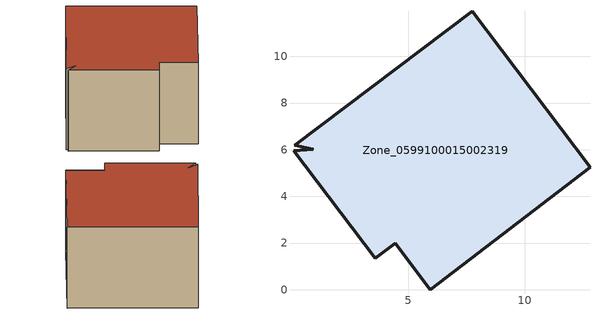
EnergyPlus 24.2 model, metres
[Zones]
Zone_0599100015002319
 floor ground (C_G): 5.95,0 4.44,1.99 3.58,1.34 0.08,5.97 0.92,6.01 0.14,6.18 7.74,11.94 12.79,5.25 z2.72
 wall outside (C_F): 4.44,1.99 5.95,0 12.79,5.25 7.74,11.94 0.14,6.18 0.92,6.01 0.08,5.97 3.58,1.34 4.44,1.99 z2.72:8.41
 roof outside (C_R): 0.08,5.97 3.58,1.34 4.44,1.99 5.95,0 12.79,5.25 7.74,11.94 0.14,6.18 0.92,6.01 z8.41
[BUILDING]
Pand.0599100015002319: North Axis=0; Terrain=City; Loads Convergence Tolerance Value=0.04; Temperature Convergence Tolerance Value=0.4; Solar Distribution=FullExterior; Maximum Number of Warmup Days=25; Minimum Number of Warmup Days=1
[Site:Location]
Rotterdam.The.Hague.AP_ZH_NLD Design_Conditions: Latitude=51.96; Longitude=4.45; Time Zone=1; Elevation=-4.5
[SITE:GROUNDTEMPERATURE:BUILDINGSURFACE]
18, 18, 18, 18, 18, 18, 18, 18, 18, 18, 18, 18
[MATERIAL] Thermal Absorptance=0.9; Solar Absorptance=0.7; Visible Absorptance=0.7
Name | Roughness | Thickness | Conductivity | Density | Specific Heat
G.D.1965 | MediumSmooth | 0.15 | 1 | 540 | 1210
F.D.1965 | Rough | 0.3 | 0.857143 | 1920 | 840
R.D.1965 | MediumRough | 0.2 | 0.08 | 1500 | 1000
[CONSTRUCTION]
C_G: G.D.1965
C_F: F.D.1965
C_R: R.D.1965
[ZONE]
Zone_0599100015002319: Type=1; Multiplier=1; Ceiling Height=Autocalculate; Volume=Autocalculate; Floor Area=autocalculate; Part of Total Floor Area=Yes
[ZONEINFILTRATION:DESIGNFLOWRATE]
Infil_Zone_0599100015002319: Zone or ZoneList or Space or SpaceList=Zone_0599100015002319; Schedule=AlwaysOn; Design Flow Rate Calculation Method=Flow/Area; Flow Rate per Floor Area=0.0042; Constant Term Coefficient=1; Temperature Term Coefficient=0; Velocity Term Coefficient=0; Velocity Squared Term Coefficient=0
[HVACTEMPLATE:ZONE:IDEALLOADSAIRSYSTEM]
Zone_0599100015002319: Maximum Heating Supply Air Temperature=50; Minimum Cooling Supply Air Temperature=13; Maximum Heating Supply Air Humidity Ratio=0.0156; Minimum Cooling Supply Air Humidity Ratio=0.0077; Heating Limit=NoLimit; Cooling Limit=NoLimit; Dehumidification Control Type=ConstantSensibleHeatRatio; Cooling Sensible Heat Ratio=0.7; Dehumidification Setpoint=60; Humidification Control Type=None; Humidification Setpoint=30; Outdoor Air Method=None; Outdoor Air Flow Rate per Person=0.00944; Outdoor Air Flow Rate per Zone Floor Area=0; Outdoor Air Flow Rate per Zone=0; Demand Controlled Ventilation Type=None; Outdoor Air Economizer Type=NoEconomizer; Heat Recovery Type=None; Sensible Heat Recovery Effectiveness=0.7; Latent Heat Recovery Effectiveness=0.65
[ZONECONTROL:THERMOSTAT]
ThermostatControl_Zone_0599100015002319: Zone or ZoneList=Zone_0599100015002319; Control Type Schedule=DualSetpointControlType; Control 1=Thermostat_Zone_0599100015002319; Temperature Difference Between Cutout And Setpoint=0
[THERMOSTATSETPOINT:DUALSETPOINT]
Thermostat_Zone_0599100015002319: Heating Setpoint Temperature Schedule=HeatingSetpoint_Zone_0599100015002319; Cooling Setpoint Temperature Schedule=CoolingSetpoint_Zone_0599100015002319
[SCHEDULE:COMPACT]
HeatingSetpoint_Zone_0599100015002319: Through: 12/31, For: AllDays, Until: 24:00, 21
CoolingSetpoint_Zone_0599100015002319: Through: 12/31, For: AllDays, Until: 24:00, 24
DualSetpointControlType: Through: 12/31, For: AllDays, Until: 24:00, 4
AlwaysOn: Through: 12/31, For: AllDays, Until: 24:00, 1
